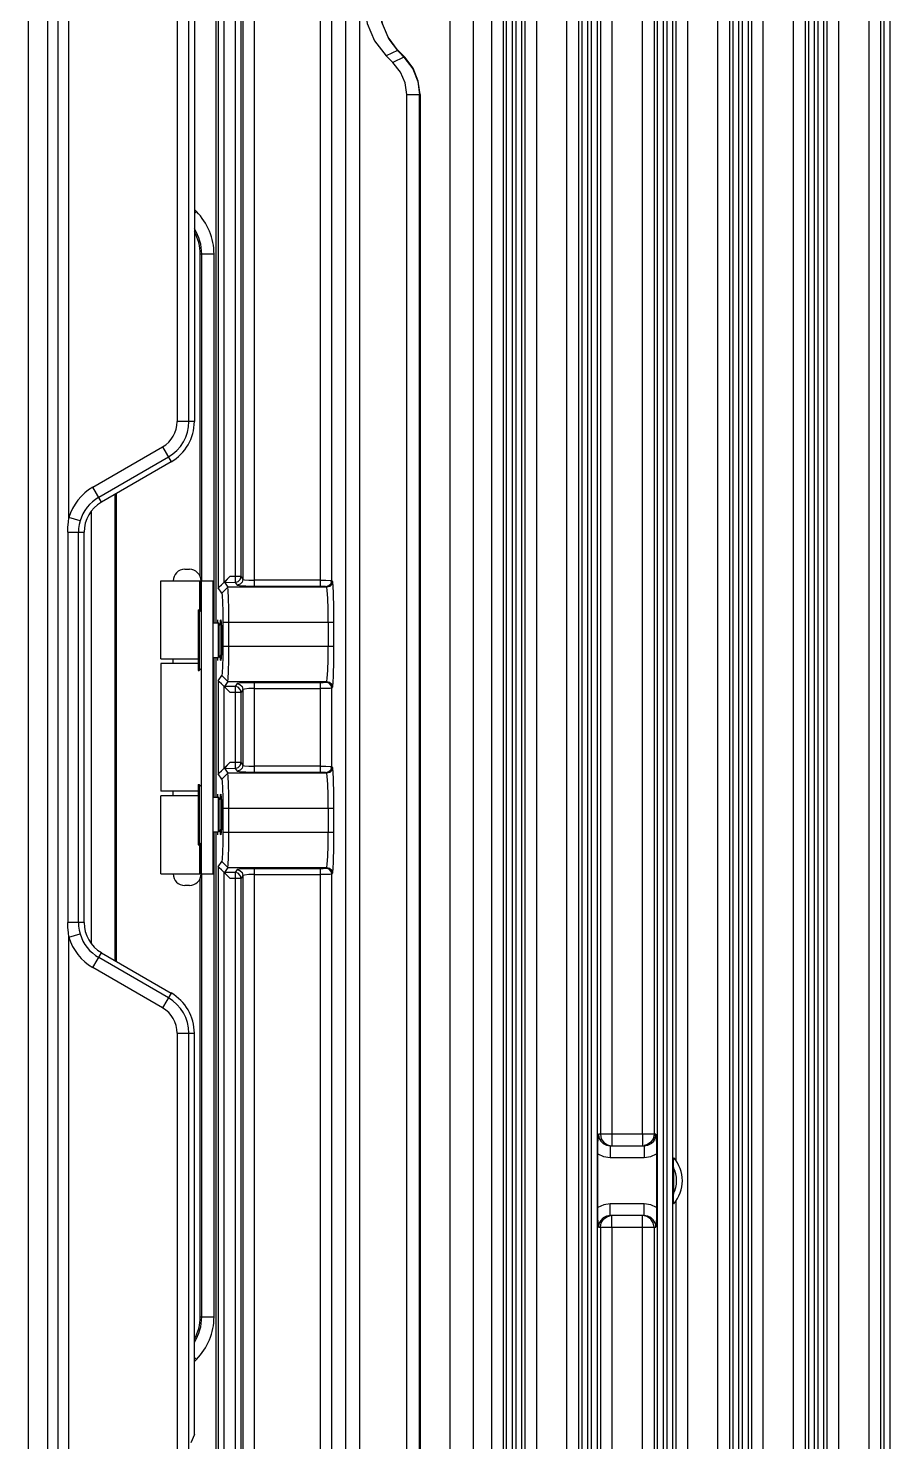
# Model space of a CAD drawing. Header units: millimetres. Extents: x -3132 to 28633, y 682 to 5849.
# Drawn here: x 24736.6 to 24810.7, y 2404.3 to 2525.9 of the extents above; entities that cross this region are included whole.
import ezdxf

# ---------------------------------------------------------------- set-up
doc = ezdxf.new("R2010")
doc.units = ezdxf.units.MM

# ---------------------------------------------------------------- blocks, each defined once
blk = doc.blocks.new('rtjg')
at = {"linetype": 'Continuous'}
for p, q in [((18416.76, 2753.42), (18416.76, 1774.2)), ((18415.09, 2752.42), (18415.09, 1775.2)), ((18417.67, 1775.24), (18417.67, 2752.38)), ((18442.39, 2659.79), (18442.39, 1966.32)), ((18443.62, 1965.24), (18443.62, 2659.79)), ((18451.39, 1961.97), (18451.39, 2565.63)), ((18454.95, 2550.7), (18454.95, 1976.9)), ((18455.95, 2550.7), (18455.95, 1976.92)), ((18453.39, 2548.07), (18453.39, 1979.55)), ((18456.23, 2544.24), (18456.23, 1983.38)), ((18456.73, 2544.24), (18456.73, 1983.38)), ((18431.44, 2371.8), (18431.44, 2155.82)), ((18431.96, 2156.3), (18431.96, 2371.32)), ((18433.56, 2371.08), (18433.56, 2156.54)), ((18434.56, 2155.97), (18434.56, 2371.65)), ((18440.22, 2371.65), (18440.22, 2155.97)), ((18441.22, 2156.44), (18441.22, 2371.18)), ((18433.41, 2156.78), (18433.41, 2370.84)), ((18418.59, 2161.86), (18418.59, 2365.76)), ((18427.91, 2357.5), (18427.91, 2170.12)), ((18428.91, 2170.12), (18428.91, 2357.5)), ((18431.25, 2152.81), (18431.25, 2254.51)), ((18457.04, 2252.1), (18457.04, 1983.38)), ((18457.54, 2252.1), (18457.54, 1983.38)), ((18457.83, 2251.86), (18457.83, 1976.92)), ((18458.83, 2251.86), (18458.82, 1976.92)), ((18461.45, 1974.9), (18461.45, 2249.68)), ((18462.45, 2249.68), (18462.45, 1974.92)), ((18464.33, 2249.68), (18464.33, 2108.81)), ((18465.32, 2249.68), (18465.32, 2107.81)), ((18467.95, 2108.81), (18467.95, 2249.68)), ((18468.95, 2249.68), (18468.95, 2108.81)), ((18470.83, 2249.68), (18470.83, 2106.55)), ((18471.82, 2249.68), (18471.82, 1974.92)), ((18474.45, 1974.9), (18474.45, 2249.68)), ((18475.45, 2249.68), (18475.45, 1974.92)), ((18477.33, 2249.68), (18477.33, 1974.92)), ((18478.32, 2249.68), (18478.32, 1974.92)), ((18480.95, 1974.9), (18480.95, 2249.68)), ((18481.95, 2249.68), (18481.95, 1974.92)), ((18483.83, 2249.68), (18483.83, 1974.92)), ((18484.82, 2249.68), (18484.82, 1974.92)), ((18487.45, 1974.9), (18487.45, 2249.68)), ((18488.45, 2249.68), (18488.45, 1974.92)), ((18429.39, 2248.63), (18429.39, 2170.12)), ((18462.73, 2244.99), (18462.73, 1981.38)), ((18463.23, 2244.99), (18463.23, 1981.38)), ((18463.54, 2244.99), (18463.54, 1981.38)), ((18464.04, 2244.99), (18464.04, 1981.38)), ((18469.23, 2244.99), (18469.23, 1981.38)), ((18469.73, 2244.99), (18469.73, 1981.38)), ((18470.04, 2244.99), (18470.04, 1981.38)), ((18470.54, 2244.99), (18470.54, 1981.38)), ((18475.73, 2244.99), (18475.73, 1981.38)), ((18476.23, 2244.99), (18476.23, 1981.38)), ((18476.54, 2244.99), (18476.54, 1981.38)), ((18477.04, 2244.99), (18477.04, 1981.38)), ((18482.23, 2244.99), (18482.23, 1981.38)), ((18482.73, 2244.99), (18482.73, 1981.38)), ((18483.04, 2244.99), (18483.04, 1981.38)), ((18483.54, 2244.99), (18483.54, 1981.38)), ((18488.73, 2244.99), (18488.73, 1981.38)), ((18489.23, 2244.99), (18489.23, 1981.38)), ((18446.88, 2202.04), (18445.9, 2201.57)), ((18446.88, 2202.03), (18446.93, 2202.02)), ((18446.48, 2201), (18445.9, 2201.57)), ((18447.42, 2201.47), (18446.48, 2201)), ((18447.5, 2201.45), (18447.42, 2201.47)), ((18447.66, 1967.15), (18447.66, 2198.24)), ((18447.66, 2198.24), (18448.82, 2198.24)), ((18448.77, 1967.15), (18448.77, 2198.24)), ((18448.82, 2198.24), (18448.82, 1967.15)), ((18429.56, 2188.18), (18429.39, 2188.36)), ((18429.39, 2188.01), (18429.56, 2188.18)), ((18431.08, 2184.51), (18429.89, 2184.51)), ((18429.89, 2156.75), (18429.89, 2184.51)), ((18430.03, 2156.41), (18430.03, 2184.51)), ((18431.08, 2152.81), (18431.08, 2184.51)), ((18429.39, 2170.12), (18427.91, 2170.12)), ((18420.65, 2164.47), (18426.65, 2167.94)), ((18426.65, 2167.94), (18427.39, 2166.65)), ((18421.15, 2163.61), (18427.15, 2167.07)), ((18427.39, 2166.65), (18421.39, 2163.19)), ((18421.39, 2163.19), (18420.65, 2164.47)), ((18422.53, 2163.85), (18422.53, 2123.77)), ((18422.67, 2163.93), (18422.67, 2123.69)), ((18419.55, 2161.58), (18418.59, 2161.86)), ((18420.53, 2125.2), (18420.53, 2162.42)), ((18418.5, 2160.59), (18418.5, 2127.03)), ((18418.5, 2160.59), (18419.89, 2160.59)), ((18419.41, 2127.03), (18419.41, 2160.59)), ((18419.89, 2127.03), (18419.89, 2160.59)), ((18428.56, 2157.41), (18428.96, 2157.41)), ((18426.51, 2156.41), (18429.85, 2156.41)), ((18426.51, 2149.71), (18426.51, 2156.41)), ((18429.85, 2156.41), (18429.96, 2156.41)), ((18429.85, 2153.87), (18429.85, 2156.41)), ((18429.96, 2156.41), (18431.01, 2156.41)), ((18429.96, 2153.76), (18429.96, 2156.41)), ((18430.01, 2131.21), (18430.01, 2156.41)), ((18431.01, 2131.21), (18431.01, 2156.41)), ((18431.76, 2155.35), (18431.44, 2155.82)), ((18431.76, 2155.35), (18432.27, 2155.86)), ((18431.96, 2156.3), (18432.44, 2156.78)), ((18431.98, 2156.29), (18432.91, 2156.28)), ((18431.98, 2156.29), (18432.27, 2155.86)), ((18440.78, 2155.86), (18432.27, 2155.86)), ((18433.41, 2156.78), (18432.44, 2156.78)), ((18432.91, 2156.28), (18433.07, 2156.05)), ((18433.41, 2156.78), (18433.56, 2156.54)), ((18440.22, 2156.47), (18434.56, 2156.47)), ((18434.56, 2155.97), (18440.22, 2155.97)), ((18440.73, 2155.94), (18440.78, 2155.86)), ((18441.28, 2156.35), (18441.22, 2156.44)), ((18429.71, 2153.91), (18429.81, 2153.91)), ((18429.71, 2153.91), (18429.71, 2148.71)), ((18429.81, 2153.91), (18430.01, 2153.71)), ((18429.81, 2153.91), (18429.81, 2148.71)), ((18431.01, 2152.81), (18431.46, 2152.81)), ((18431.41, 2152.81), (18431.41, 2153.06)), ((18431.6, 2152.58), (18431.46, 2152.81)), ((18431.46, 2149.81), (18431.46, 2152.81)), ((18431.6, 2152.58), (18431.7, 2152.75)), ((18431.6, 2150.04), (18431.6, 2152.58)), ((18431.65, 2153.03), (18431.66, 2153.06)), ((18431.69, 2152.82), (18431.71, 2152.43)), ((18431.84, 2152.86), (18441.4, 2152.86)), ((18431.84, 2152.86), (18431.84, 2150.76)), ((18432.35, 2150.76), (18432.35, 2152.86)), ((18440.9, 2152.86), (18440.9, 2150.76)), ((18441.4, 2150.76), (18441.4, 2152.86)), ((18426.51, 2149.71), (18429.71, 2149.71)), ((18427.56, 2149.31), (18427.56, 2149.71)), ((18431.01, 2149.81), (18431.46, 2149.81)), ((18431.08, 2137.81), (18431.08, 2149.81)), ((18431.25, 2137.81), (18431.25, 2149.81)), ((18431.41, 2149.56), (18431.41, 2149.81)), ((18431.6, 2150.04), (18431.46, 2149.81)), ((18431.6, 2150.04), (18431.7, 2149.87)), ((18431.63, 2149.81), (18431.62, 2150)), ((18431.65, 2149.59), (18431.63, 2149.81)), ((18441.4, 2150.76), (18431.84, 2150.76)), ((18429.71, 2149.31), (18426.51, 2149.31)), ((18426.51, 2149.31), (18426.51, 2138.31)), ((18429.71, 2148.71), (18429.81, 2148.71)), ((18429.81, 2148.71), (18430.01, 2148.91)), ((18431.66, 2149.56), (18431.65, 2149.59)), ((18431.67, 2149.59), (18431.66, 2149.56)), ((18431.44, 2147.8), (18431.76, 2148.27)), ((18431.44, 2147.8), (18431.44, 2139.82)), ((18431.76, 2148.27), (18432.27, 2147.76)), ((18432.44, 2146.84), (18431.96, 2147.32)), ((18431.96, 2140.3), (18431.96, 2147.32)), ((18432.27, 2147.76), (18431.99, 2147.33)), ((18432.91, 2147.33), (18431.99, 2147.33)), ((18432.27, 2147.76), (18440.78, 2147.76)), ((18433.07, 2147.57), (18432.91, 2147.33)), ((18440.22, 2147.65), (18434.56, 2147.65)), ((18434.56, 2139.97), (18434.56, 2147.65)), ((18440.22, 2147.65), (18440.22, 2139.97)), ((18440.78, 2147.76), (18440.73, 2147.67)), ((18441.22, 2147.18), (18441.28, 2147.27)), ((18432.44, 2146.84), (18433.41, 2146.84)), ((18433.56, 2147.08), (18433.41, 2146.84)), ((18433.41, 2140.78), (18433.41, 2146.84)), ((18433.56, 2147.08), (18433.56, 2140.54)), ((18434.56, 2147.15), (18440.22, 2147.15)), ((18441.22, 2140.44), (18441.22, 2147.18)), ((18431.96, 2140.3), (18432.44, 2140.78)), ((18431.98, 2140.29), (18432.91, 2140.28)), ((18431.98, 2140.29), (18432.27, 2139.86)), ((18433.41, 2140.78), (18432.44, 2140.78)), ((18432.91, 2140.28), (18433.07, 2140.05)), ((18433.41, 2140.78), (18433.56, 2140.54)), ((18440.22, 2140.47), (18434.56, 2140.47)), ((18434.56, 2139.97), (18440.22, 2139.97)), ((18441.28, 2140.35), (18441.22, 2140.44)), ((18429.71, 2138.91), (18429.81, 2138.91)), ((18429.71, 2138.91), (18429.71, 2133.71)), ((18429.81, 2138.91), (18430.01, 2138.71)), ((18429.81, 2138.91), (18429.81, 2133.71)), ((18431.76, 2139.35), (18431.44, 2139.82)), ((18431.76, 2139.35), (18432.27, 2139.86)), ((18440.78, 2139.86), (18432.27, 2139.86)), ((18440.73, 2139.94), (18440.78, 2139.86)), ((18429.71, 2138.31), (18426.51, 2138.31)), ((18429.71, 2137.91), (18426.51, 2137.91)), ((18426.51, 2131.21), (18426.51, 2137.91)), ((18427.56, 2137.91), (18427.56, 2138.31)), ((18431.01, 2137.81), (18431.46, 2137.81)), ((18431.41, 2137.81), (18431.41, 2138.06)), ((18431.6, 2137.58), (18431.46, 2137.81)), ((18431.46, 2134.81), (18431.46, 2137.81)), ((18431.6, 2137.58), (18431.7, 2137.75)), ((18431.6, 2135.04), (18431.6, 2137.58)), ((18431.65, 2138.03), (18431.66, 2138.06)), ((18431.69, 2137.82), (18431.71, 2137.43)), ((18431.84, 2136.86), (18441.4, 2136.86)), ((18431.84, 2136.86), (18431.84, 2134.76)), ((18432.35, 2134.76), (18432.35, 2136.86)), ((18440.9, 2136.86), (18440.9, 2134.76)), ((18441.4, 2134.76), (18441.4, 2136.86)), ((18429.81, 2133.71), (18430.01, 2133.91)), ((18431.01, 2134.81), (18431.46, 2134.81)), ((18431.08, 2093.11), (18431.08, 2134.81)), ((18431.25, 2077.11), (18431.25, 2134.81)), ((18431.41, 2134.56), (18431.41, 2134.81)), ((18431.6, 2135.04), (18431.46, 2134.81)), ((18431.6, 2135.04), (18431.7, 2134.87)), ((18431.63, 2134.81), (18431.62, 2135)), ((18431.65, 2134.59), (18431.63, 2134.81)), ((18431.66, 2134.56), (18431.65, 2134.59)), ((18431.67, 2134.59), (18431.66, 2134.56)), ((18441.4, 2134.76), (18431.84, 2134.76)), ((18429.71, 2133.71), (18429.81, 2133.71)), ((18429.85, 2131.21), (18429.85, 2133.75)), ((18429.96, 2131.21), (18429.96, 2133.86)), ((18431.44, 2131.8), (18431.76, 2132.27)), ((18431.44, 2131.8), (18431.44, 1957.08)), ((18431.76, 2132.27), (18432.27, 2131.76)), ((18432.27, 2131.76), (18431.99, 2131.33)), ((18432.27, 2131.76), (18440.78, 2131.76)), ((18433.07, 2131.57), (18432.91, 2131.33)), ((18440.22, 2131.65), (18434.56, 2131.65)), ((18434.56, 1957.31), (18434.56, 2131.65)), ((18440.22, 2131.65), (18440.22, 1966.72)), ((18440.78, 2131.76), (18440.73, 2131.67)), ((18426.51, 2131.21), (18429.85, 2131.21)), ((18429.96, 2131.21), (18429.85, 2131.21)), ((18429.89, 2093.11), (18429.89, 2130.87)), ((18429.96, 2131.21), (18431.01, 2131.21)), ((18430.03, 2093.11), (18430.03, 2131.21)), ((18432.44, 2130.84), (18431.96, 2131.32)), ((18431.96, 1957.11), (18431.96, 2131.32)), ((18432.91, 2131.33), (18431.99, 2131.33)), ((18432.44, 2130.84), (18433.41, 2130.84)), ((18432.91, 2131.33), (18432.91, 1957.18)), ((18433.56, 2131.08), (18433.41, 2130.84)), ((18433.41, 1957.22), (18433.41, 2130.84)), ((18433.56, 2131.08), (18433.56, 1957.23)), ((18434.56, 2131.15), (18440.22, 2131.15)), ((18441.22, 2131.18), (18441.28, 2131.27)), ((18441.22, 1967.67), (18441.22, 2131.18)), ((18428.96, 2130.21), (18428.56, 2130.21)), ((18419.89, 2127.03), (18418.5, 2127.03)), ((18418.59, 2125.76), (18419.55, 2126.04)), ((18418.59, 1921.86), (18418.59, 2125.76)), ((18420.65, 2123.14), (18421.39, 2124.43)), ((18421.39, 2124.43), (18427.39, 2120.96)), ((18426.65, 2119.68), (18420.65, 2123.14)), ((18427.15, 2120.55), (18421.15, 2124.01)), ((18427.39, 2120.96), (18426.65, 2119.68)), ((18427.91, 2117.5), (18429.39, 2117.5)), ((18427.91, 2117.5), (18427.91, 1976.12)), ((18428.91, 1976.12), (18428.91, 2117.5)), ((18429.39, 2082.98), (18429.39, 2117.5)), ((18464.14, 2108.41), (18464.17, 2108.81)), ((18469.11, 2108.81), (18464.17, 2108.81)), ((18464.94, 2107.89), (18465.18, 2107.84)), ((18465.17, 2107.81), (18468.11, 2107.81)), ((18465.17, 2107.81), (18465.17, 2106.81)), ((18467.95, 2107.89), (18467.95, 2107.81)), ((18468.33, 2107.89), (18468.1, 2107.84)), ((18468.11, 2107.81), (18468.11, 2106.81)), ((18469.17, 2107.54), (18469.17, 2107.12)), ((18464.11, 2102.5), (18464.11, 2107.12)), ((18465.17, 2106.81), (18468.11, 2106.81)), ((18469.17, 2107.12), (18469.17, 2102.5)), ((18470.61, 2105.96), (18470.61, 2103.66)), ((18464.11, 2102.08), (18464.11, 2102.5)), ((18468.11, 2102.81), (18465.17, 2102.81)), ((18465.17, 2101.81), (18465.17, 2102.81)), ((18468.11, 2101.81), (18468.11, 2102.81)), ((18470.83, 2103.07), (18470.83, 1974.92)), ((18464.95, 2101.73), (18465.18, 2101.78)), ((18468.11, 2101.81), (18465.17, 2101.81)), ((18465.33, 2101.73), (18465.32, 2101.81)), ((18467.95, 1974.9), (18467.95, 2101.81)), ((18468.33, 2101.73), (18468.1, 2101.78)), ((18469.14, 2101.21), (18469.11, 2100.81)), ((18464.17, 2100.81), (18469.11, 2100.81)), ((18464.33, 2100.81), (18464.33, 1974.92)), ((18465.32, 2100.81), (18465.32, 1974.92)), ((18468.95, 2100.81), (18468.95, 1974.92)), ((18429.89, 2093.11), (18431.08, 2093.11)), ((18429.56, 2089.44), (18429.39, 2089.61)), ((18429.39, 2089.26), (18429.56, 2089.44)), ((18429.39, 2082.98), (18429.09, 2082.26))]:
    blk.add_line(p, q, dxfattribs=at)
for points in [[(18432.91, 2371.33), (18432.91, 2156.36), (18432.91, 2156.28)], [(18446.93, 2202.02), (18446.06, 2203.18), (18445.53, 2204.48), (18445.35, 2205.86), (18445.53, 2207.26)], [(18444.05, 2205.88), (18444.25, 2204.35), (18444.88, 2202.87), (18445.9, 2201.57)], [(18445.35, 2205.88), (18445.55, 2204.37), (18446.13, 2203.02), (18446.88, 2202.03)], [(18446.88, 2202.03), (18447.05, 2201.85), (18447.42, 2201.47)], [(18447.66, 2198.24), (18447.53, 2199.24), (18447.13, 2200.18), (18446.48, 2201)], [(18447.42, 2201.47), (18448.18, 2200.47), (18448.62, 2199.38), (18448.77, 2198.24)], [(18448.82, 2198.24), (18448.66, 2199.41), (18448.21, 2200.51), (18447.5, 2201.45)], [(18418.5, 2160.59), (18418.51, 2161.02), (18418.54, 2161.45), (18418.59, 2161.86)], [(18419.55, 2161.58), (18419.47, 2161.25), (18419.42, 2160.92), (18419.41, 2160.59)], [(18431.44, 2155.82), (18431.53, 2155.89), (18431.71, 2156.06), (18431.96, 2156.3)], [(18432.44, 2156.78), (18432.22, 2156.55), (18432.05, 2156.37), (18431.98, 2156.28)], [(18432.35, 2152.86), (18432.35, 2154), (18432.33, 2154.93), (18432.3, 2155.58), (18432.27, 2155.86)], [(18432.91, 2156.28), (18433.15, 2156.35), (18433.33, 2156.53), (18433.41, 2156.78)], [(18433.56, 2156.54), (18433.5, 2156.3), (18433.32, 2156.12), (18433.07, 2156.05)], [(18433.07, 2156.05), (18433.28, 2156.01), (18433.83, 2155.98), (18434.56, 2155.97)], [(18433.56, 2156.54), (18433.71, 2156.51), (18434.07, 2156.48), (18434.56, 2156.47)], [(18440.22, 2156.47), (18440.71, 2156.46), (18441.08, 2156.45), (18441.22, 2156.44)], [(18440.22, 2155.97), (18440.47, 2155.97), (18440.65, 2155.96), (18440.73, 2155.94)], [(18440.73, 2155.94), (18440.97, 2156.01), (18441.15, 2156.19), (18441.22, 2156.44)], [(18441.28, 2156.35), (18441.22, 2156.11), (18441.04, 2155.93), (18440.78, 2155.86)], [(18440.9, 2152.86), (18440.89, 2153.97), (18440.87, 2154.92), (18440.83, 2155.58), (18440.78, 2155.86)], [(18441.4, 2152.86), (18441.39, 2154.14), (18441.36, 2155.26), (18441.33, 2156.04), (18441.28, 2156.35)], [(18431.76, 2155.35), (18431.79, 2155.15), (18431.82, 2154.59), (18431.84, 2153.77), (18431.84, 2152.86)], [(18431.62, 2152.57), (18431.63, 2152.83), (18431.65, 2153.03)], [(18431.66, 2153.06), (18431.67, 2153.03), (18431.69, 2152.82)], [(18431.71, 2152.43), (18431.72, 2151.89), (18431.72, 2151.31)], [(18431.72, 2151.31), (18431.72, 2150.71), (18431.71, 2150.18)], [(18431.71, 2150.18), (18431.69, 2149.79), (18431.67, 2149.59)], [(18431.84, 2150.76), (18431.84, 2149.88), (18431.82, 2149.07), (18431.79, 2148.49), (18431.76, 2148.27)], [(18432.27, 2147.76), (18432.3, 2148), (18432.33, 2148.62), (18432.35, 2149.58), (18432.35, 2150.76)], [(18440.78, 2147.76), (18440.83, 2148.03), (18440.87, 2148.69), (18440.89, 2149.65), (18440.9, 2150.76)], [(18441.28, 2147.27), (18441.33, 2147.58), (18441.36, 2148.34), (18441.39, 2149.46), (18441.4, 2150.76)], [(18431.96, 2147.32), (18431.71, 2147.56), (18431.53, 2147.73), (18431.44, 2147.8)], [(18431.99, 2147.33), (18432.05, 2147.25), (18432.22, 2147.07), (18432.44, 2146.84)], [(18433.41, 2146.84), (18433.34, 2147.08), (18433.16, 2147.26), (18432.91, 2147.33)], [(18432.91, 2147.33), (18432.91, 2140.36), (18432.91, 2140.28)], [(18434.56, 2147.65), (18433.83, 2147.64), (18433.28, 2147.61), (18433.07, 2147.57)], [(18433.07, 2147.57), (18433.31, 2147.51), (18433.49, 2147.33), (18433.56, 2147.08)], [(18440.73, 2147.67), (18440.65, 2147.66), (18440.47, 2147.65), (18440.22, 2147.65)], [(18441.22, 2147.18), (18441.16, 2147.42), (18440.98, 2147.6), (18440.73, 2147.67)], [(18440.78, 2147.76), (18441.03, 2147.7), (18441.21, 2147.52), (18441.28, 2147.27)], [(18434.56, 2147.15), (18434.07, 2147.14), (18433.71, 2147.11), (18433.56, 2147.08)], [(18441.22, 2147.18), (18441.08, 2147.16), (18440.71, 2147.15), (18440.22, 2147.15)], [(18431.44, 2139.82), (18431.53, 2139.89), (18431.71, 2140.06), (18431.96, 2140.3)], [(18432.44, 2140.78), (18432.22, 2140.55), (18432.05, 2140.37), (18431.98, 2140.28)], [(18432.91, 2140.28), (18433.15, 2140.35), (18433.33, 2140.53), (18433.41, 2140.78)], [(18433.56, 2140.54), (18433.5, 2140.3), (18433.32, 2140.12), (18433.07, 2140.05)], [(18433.07, 2140.05), (18433.28, 2140.01), (18433.83, 2139.98), (18434.56, 2139.97)], [(18433.56, 2140.54), (18433.71, 2140.51), (18434.07, 2140.48), (18434.56, 2140.47)], [(18440.22, 2140.47), (18440.71, 2140.46), (18441.08, 2140.45), (18441.22, 2140.44)], [(18440.22, 2139.97), (18440.47, 2139.97), (18440.65, 2139.96), (18440.73, 2139.94)], [(18440.73, 2139.94), (18440.97, 2140.01), (18441.15, 2140.19), (18441.22, 2140.44)], [(18441.28, 2140.35), (18441.22, 2140.11), (18441.04, 2139.93), (18440.78, 2139.86)], [(18441.4, 2136.86), (18441.39, 2138.14), (18441.36, 2139.26), (18441.33, 2140.04), (18441.28, 2140.35)], [(18431.76, 2139.35), (18431.79, 2139.15), (18431.82, 2138.59), (18431.84, 2137.77), (18431.84, 2136.86)], [(18432.35, 2136.86), (18432.35, 2138), (18432.33, 2138.93), (18432.3, 2139.58), (18432.27, 2139.86)], [(18440.9, 2136.86), (18440.89, 2137.97), (18440.87, 2138.92), (18440.83, 2139.58), (18440.78, 2139.86)], [(18431.62, 2137.57), (18431.63, 2137.83), (18431.65, 2138.03)], [(18431.66, 2138.06), (18431.67, 2138.03), (18431.69, 2137.82)], [(18431.71, 2137.43), (18431.72, 2136.89), (18431.72, 2136.31)], [(18431.72, 2136.31), (18431.72, 2135.71), (18431.71, 2135.18)], [(18431.71, 2135.18), (18431.69, 2134.79), (18431.67, 2134.59)], [(18431.84, 2134.76), (18431.84, 2133.88), (18431.82, 2133.07), (18431.79, 2132.49), (18431.76, 2132.27)], [(18432.27, 2131.76), (18432.3, 2132), (18432.33, 2132.62), (18432.35, 2133.58), (18432.35, 2134.76)], [(18440.78, 2131.76), (18440.83, 2132.03), (18440.87, 2132.69), (18440.89, 2133.65), (18440.9, 2134.76)], [(18441.28, 2131.27), (18441.33, 2131.58), (18441.36, 2132.34), (18441.39, 2133.46), (18441.4, 2134.76)], [(18431.96, 2131.32), (18431.71, 2131.56), (18431.53, 2131.73), (18431.44, 2131.8)], [(18434.56, 2131.65), (18433.83, 2131.64), (18433.28, 2131.61), (18433.07, 2131.57)], [(18433.07, 2131.57), (18433.31, 2131.51), (18433.49, 2131.33), (18433.56, 2131.08)], [(18440.73, 2131.67), (18440.65, 2131.66), (18440.47, 2131.65), (18440.22, 2131.65)], [(18441.22, 2131.18), (18441.16, 2131.42), (18440.98, 2131.6), (18440.73, 2131.67)], [(18440.78, 2131.76), (18441.03, 2131.7), (18441.21, 2131.52), (18441.28, 2131.27)], [(18431.99, 2131.33), (18432.05, 2131.25), (18432.22, 2131.07), (18432.44, 2130.84)], [(18433.41, 2130.84), (18433.34, 2131.08), (18433.16, 2131.26), (18432.91, 2131.33)], [(18434.56, 2131.15), (18434.07, 2131.14), (18433.71, 2131.11), (18433.56, 2131.08)], [(18441.22, 2131.18), (18441.08, 2131.16), (18440.71, 2131.15), (18440.22, 2131.15)], [(18418.59, 2125.76), (18418.54, 2126.17), (18418.51, 2126.6), (18418.5, 2127.03)], [(18419.41, 2127.03), (18419.42, 2126.7), (18419.47, 2126.37), (18419.55, 2126.04)], [(18464.11, 2107.12), (18464.11, 2107.55), (18464.12, 2107.99), (18464.14, 2108.41)], [(18464.17, 2108.81), (18464.21, 2108.5), (18464.36, 2108.22), (18464.54, 2108.03)], [(18464.33, 2108.81), (18464.4, 2108.43), (18464.62, 2108.11), (18464.94, 2107.89)], [(18467.95, 2108.81), (18467.95, 2108.43), (18467.95, 2107.89)], [(18468.95, 2108.81), (18468.87, 2108.43), (18468.65, 2108.1), (18468.33, 2107.89)], [(18468.74, 2108.03), (18468.92, 2108.22), (18469.06, 2108.5), (18469.11, 2108.81)], [(18469.11, 2108.81), (18469.14, 2108.4), (18469.15, 2107.98), (18469.17, 2107.54)], [(18464.54, 2108.03), (18464.58, 2108), (18464.86, 2107.86), (18465.17, 2107.81)], [(18468.11, 2107.81), (18468.42, 2107.86), (18468.7, 2108), (18468.74, 2108.03)], [(18464.11, 2107.12), (18464.61, 2106.89), (18465.17, 2106.81)], [(18468.11, 2106.81), (18468.66, 2106.89), (18469.17, 2107.12)], [(18470.61, 2105.96), (18470.61, 2106.22), (18470.61, 2106.45), (18470.62, 2106.64), (18470.63, 2106.76), (18470.64, 2106.79)], [(18470.64, 2102.82), (18470.63, 2102.86), (18470.62, 2102.98), (18470.61, 2103.17), (18470.61, 2103.4), (18470.61, 2103.66)], [(18465.17, 2102.81), (18464.62, 2102.73), (18464.11, 2102.5)], [(18469.17, 2102.5), (18468.67, 2102.73), (18468.11, 2102.81)], [(18469.17, 2102.5), (18469.17, 2102.06), (18469.15, 2101.63), (18469.14, 2101.21)], [(18464.17, 2100.81), (18464.14, 2101.22), (18464.12, 2101.64), (18464.11, 2102.08)], [(18464.54, 2101.58), (18464.36, 2101.4), (18464.21, 2101.12), (18464.17, 2100.81)], [(18464.33, 2100.81), (18464.41, 2101.19), (18464.62, 2101.52), (18464.95, 2101.73)], [(18465.17, 2101.81), (18464.86, 2101.76), (18464.58, 2101.62), (18464.54, 2101.58)], [(18465.32, 2100.81), (18465.33, 2101.19), (18465.33, 2101.73)], [(18468.74, 2101.58), (18468.67, 2101.64), (18468.41, 2101.76), (18468.11, 2101.81)], [(18468.95, 2100.81), (18468.87, 2101.19), (18468.66, 2101.51), (18468.33, 2101.73)], [(18469.11, 2100.81), (18469.09, 2101.01), (18469.02, 2101.23), (18468.88, 2101.45), (18468.74, 2101.58)]]:
    blk.add_lwpolyline(points, dxfattribs=at)
for centre, radius, start, end in [((18425.89, 2184.51), 5.19, 0, 45), ((18425.89, 2184.51), 4.13, 0, 31.9695), ((18425.89, 2184.51), 4, 0, 28.8834), ((18425.39, 2170.12), 2.52, 300, 0), ((18425.39, 2170.12), 3.52, 300, 0), ((18425.39, 2170.12), 4, 300, 0), ((18422.89, 2160.59), 4.48, 120, 163.5936), ((18422.89, 2160.59), 3.48, 120, 163.5936), ((18422.89, 2160.59), 3, 120, 180), ((18428.56, 2156.41), 1, 90, 180), ((18428.96, 2156.41), 1, 0, 90), ((18428.56, 2131.21), 1, 180, 270), ((18428.96, 2131.21), 1, 270, 0), ((18422.89, 2127.03), 3, 180, 240), ((18422.89, 2127.03), 4.48, 196.4064, 240), ((18422.89, 2127.03), 3.48, 196.4064, 240), ((18425.39, 2117.5), 3.52, 0, 60), ((18425.39, 2117.5), 4, 0, 60), ((18425.39, 2117.5), 2.52, 0, 60), ((18468.39, 2104.81), 2.5, 332.5464, 27.4536), ((18468.39, 2104.81), 3, 318.583, 41.417), ((18425.89, 2093.11), 4.13, 328.0306, 360), ((18425.89, 2093.11), 4, 331.1166, 0), ((18425.89, 2093.11), 5.19, 315, 360)]:
    blk.add_arc(centre, radius, start, end, dxfattribs=at)
blk.add_ellipse((18451.39, 2198.3), major_axis=(-15.51, 15.53), ratio=0.024678, start_param=1.304022, end_param=1.341979, dxfattribs=at)
blk = doc.blocks.new('*U107')
blk.add_blockref('rtjg', (-18489.39, -2267.31))
blk = doc.blocks.new('*U108')
at = {"color": 0, "linetype": 'ByBlock', "lineweight": -2, "transparency": 16777216}
blk.add_blockref('*U107', (1500, 0), dxfattribs=at)

msp = doc.modelspace()

# ---------------------------------------------------------------- block references
msp.add_blockref('*U108', (23310.901, 2589.228))

doc.saveas('drawing.dxf')
